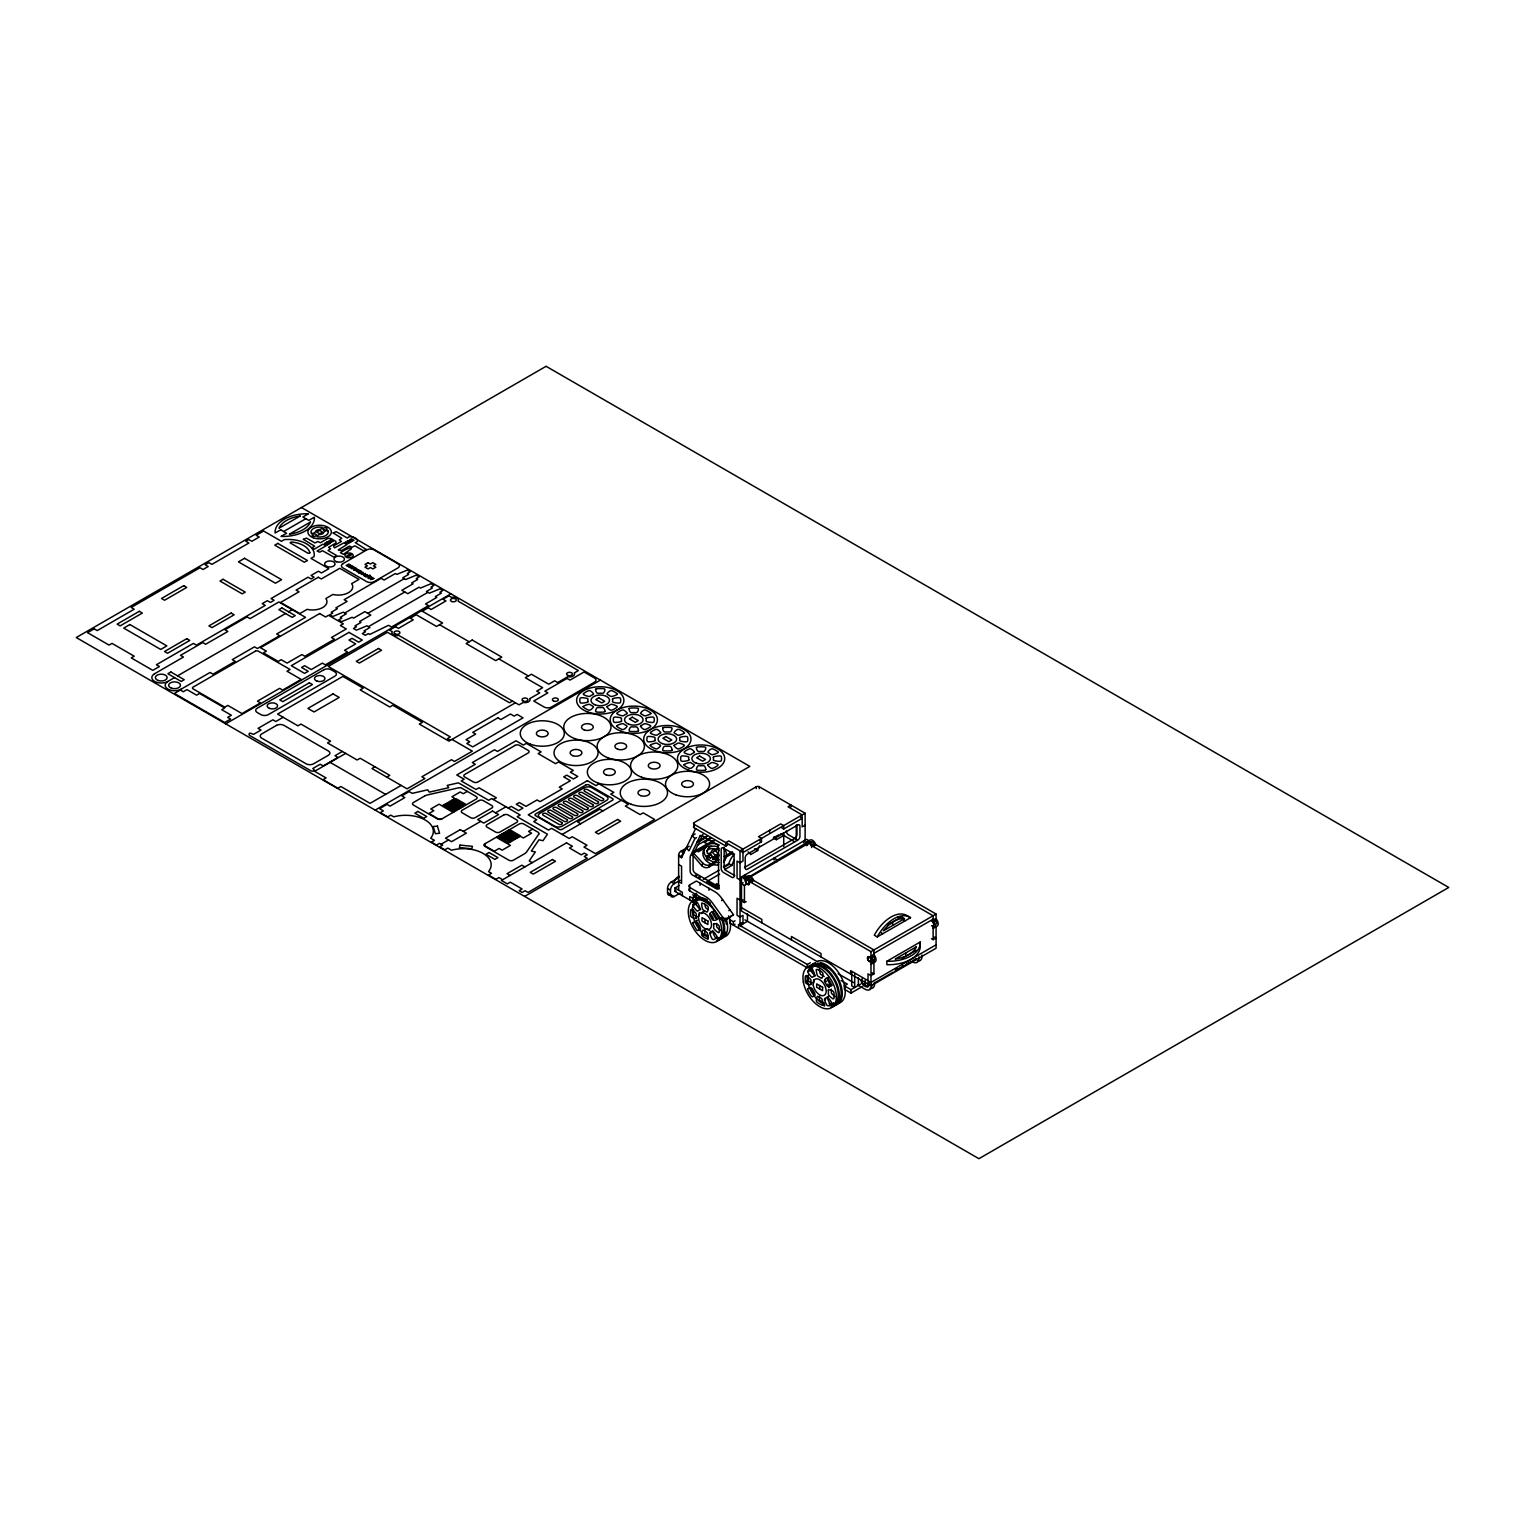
<?xml version="1.0" encoding="UTF-8"?>
<svg xmlns="http://www.w3.org/2000/svg" width="1525" height="1525" viewBox="0 0 1525 1525"><rect width="100%" height="100%" fill="white"/><g stroke="black" fill="none" stroke-linecap="round" stroke-linejoin="round"><path stroke-width="1.5" d="M809.279 840.847L806.611 839.303L741.493 876.894L741.493 911.073L870.985 985.817L936.083 948.226L936.083 926.361A5.052 2.917 60 0 0 938.18 923.807A5.052 2.917 60 0 0 936.083 918.851L936.083 914.047L815.78 844.602A5.052 2.917 60 0 0 812.52 840.294A5.052 2.917 60 0 0 809.279 840.847L806.306 842.543A5.052 2.917 60 0 1 809.565 842.01A5.052 2.917 60 0 1 812.825 846.299L815.78 844.602M712.594 930.974L712.289 930.955A12.41 7.167 60 0 1 710.021 932.271L709.735 932.995A13.439 7.758 60 0 0 712.175 938.962L713.071 939.61A20.473 11.819 60 0 0 716.941 937.379L716.864 936.274A13.439 7.758 60 0 0 712.976 931.203L712.709 931.356A13.439 7.758 60 0 0 715.149 937.265L716.064 937.894A20.473 11.819 60 0 0 717.627 937.379M810.518 987.495L810.633 988.067A20.473 11.819 60 0 0 814.464 994.7L815.113 995.177M716.769 849.844L717.97 847.08A8.616 6.538 25.7 0 0 709.735 847.042A8.616 6.538 25.7 0 0 707.295 853.238L707.657 853.333A3.793 2.878 25.7 0 0 711.393 851.655A4.194 3.183 25.7 0 1 714.787 849.692A3.793 2.878 25.7 0 0 717.951 847.385L717.97 847.08M353.323 568.425L353.838 569.95L356.412 568.368L353.933 568.082L354.868 567.472M350.693 565.489L348.482 566.614L346.175 565.527L348.787 564.002L350.693 565.222M678.625 855.963L681.58 857.679L695.591 828.59M696.563 837.625L694.904 838.598L688.995 850.855L686.288 847.919L689.243 846.223M714.901 863.608L708.763 867.134A5.223 3.984 25.7 0 1 701.672 865.609L692.464 854.743M693.132 853.371L714.348 840.79M702.949 834.366L693.684 853.581A10.465 6.043 60 0 0 693.074 856.631L693.074 869.383A3.145 1.811 60 0 0 695.286 873.215L719.266 887.073M704.321 842.62L710.745 838.369M706.228 847.252L707.409 844.793L704.702 841.857M701.672 865.609L702.853 863.169L693.36 852.913M708.763 867.134L709.945 864.694L718.123 859.967M713.624 858.651L715.187 855.392L718.161 853.676L715.435 850.74L712.48 852.456L715.187 855.392M715.797 858.575L718.161 853.676M328.771 541.165L330.62 539.945L333.27 541.451L329.857 542.214M349.492 540.002L351.36 538.763L353.991 540.269L351.703 541.394L349.511 540.269M813.892 982.824L813.969 982.31A12.41 7.167 60 0 1 813.854 979.832M721.611 900.627L722.583 899.578M721.039 919.175L722.793 917.326A3.145 2.516 43.2 0 0 726.815 918.565L733.487 914.714L721.23 897.71A15.688 9.055 60 0 0 714.844 891.687L696.391 881.031L689.719 884.881L689.719 890.943L705.007 899.769A15.688 9.055 60 0 1 711.393 905.774L721.039 919.175A3.145 2.516 43.2 0 0 725.08 920.414L733.487 914.714M728.874 910.711L729.846 909.663M725.08 920.414L726.815 918.565M361.349 574.258L363.217 572.332L358.737 572.771M367.811 577.975L369.679 576.05M361.368 573.076L362.13 572.352L361.273 573.076M700.68 909.453L700.185 909.072A13.439 7.758 60 0 0 697.745 903.181L696.83 902.552A20.473 11.819 60 0 0 692.998 904.763L693.074 905.869A13.439 7.758 60 0 0 696.963 910.94L697.726 911.149A12.41 7.167 60 0 1 699.918 909.872L699.918 909.224A13.439 7.758 60 0 1 696.029 904.173L695.953 903.048A20.473 11.819 60 0 1 697.039 902.057M358.07 571.456C355.02 570.064 359.328 574.62 361.12 571.074M283.65 531.52L305.839 518.71M324.673 543.377L327.265 544.101L325.893 542.709M327.151 541.947L330.448 543.072L329.476 543.663M330.029 540.956L331.516 541.813M327.341 544.902L328.294 544.349L326.979 542.919L329.4 543.682M345.393 542.195L348.005 542.938L347.281 541.127M347.872 540.765L351.169 541.909L350.197 542.5M350.769 539.793L352.237 540.632M342.934 563.659L366.724 549.915A5.223 3.012 0 0 1 374.121 549.934L397.911 563.659M154.444 673.821L183.457 657.065L180.503 655.369L202.692 642.559L205.646 644.255L227.854 631.445L224.899 629.73L247.088 616.92L250.043 618.635L278.884 601.975L305.515 617.358L276.673 634L279.647 635.715L257.439 648.525L254.484 646.829L232.277 659.639L235.25 661.335L213.043 674.164L210.088 672.449L181.075 689.205M348.92 564.746L347.948 565.87M351.379 566.595L353.59 566.804L351.665 565.623L349.015 567.128L351.551 568.005M353.266 568.387L351.532 568.615L354.829 567.452M154.597 673.726A9.417 5.433 0 0 0 154.597 681.427A9.417 5.433 0 0 0 167.922 681.427L174.536 677.596M177.567 675.842L285.518 613.527M288.549 611.773L292.19 609.676M358.585 571.723L360.396 570.674M373.797 578.433L370.48 579.557L373.797 578.394M344.745 613.012L404.22 578.661M367.83 613.355L404.811 591.986M368.421 626.68L427.896 592.329M225.7 723.841L450.923 593.816M283.212 717.246L275.815 721.516L272.861 719.819L258.068 728.359L261.023 730.056L253.627 734.326L249.928 733.048A3.145 1.811 0 0 0 249.928 735.622L310.585 770.64A3.145 1.811 0 0 0 315.027 770.64L312.816 768.505L320.212 764.235L323.167 765.95L337.978 757.41L335.004 755.695L342.401 751.425M345.679 753.388L314.607 771.326L326.064 777.941L323.033 779.694L337.826 788.253L340.857 786.5L370.079 803.351L401.151 785.413M374.959 766.808L371.928 768.543L407.08 788.844L424.903 778.551L421.872 776.797L451.476 759.717L454.507 761.452L472.331 751.158L451.991 739.415M512.495 701.062L509.541 702.777L387.464 632.284L328.256 666.463L450.352 736.956L447.378 738.653L450.352 740.368M386.721 777.102L389.771 775.348L360.167 758.249L357.136 760.003L327.532 742.923L330.563 741.169L300.978 724.089L297.947 725.843L277.588 714.081L342.858 676.414L363.198 688.156L360.167 689.91L389.771 706.99L392.802 705.236L422.387 722.335L419.356 724.089L448.96 741.169L515.45 702.777M375.169 810.137L600.392 680.093M467.317 791.38L463.238 793.724L460.207 791.99L451.915 796.774L454.946 798.509L442.097 805.943L439.048 804.19L430.774 808.974L433.805 810.728L428.982 813.511L437.866 818.639A3.145 1.811 0 0 0 442.307 818.639M493.414 799.538L496.368 797.823L478.983 787.777L476.01 789.493L461.217 780.952L464.172 779.237L456.776 774.967L475.285 764.292L472.312 762.576L494.519 749.766L497.474 751.463L515.965 740.788L523.361 745.058L526.335 743.361L541.127 751.901L538.173 753.617L555.577 763.663L558.531 761.947L573.324 770.487L570.369 772.203L577.765 776.473L573.4 778.989L566.747 775.138L563.716 776.892L570.369 780.743L559.275 787.148L562.229 788.863L540.022 801.673L537.067 799.958L525.973 806.363L519.32 802.531L516.289 804.285L522.942 808.117L518.576 810.652L511.18 806.363L508.206 808.078M441.125 844.202L448.522 839.932M463.333 831.392L480.737 821.346M495.53 812.806L505.957 806.782M532.625 829.085L528.565 831.449L531.596 833.203L523.304 837.988L520.273 836.234L507.406 843.649L510.437 845.403L502.144 850.188L499.113 848.434L494.31 851.217L485.427 846.089A3.145 1.811 0 0 1 485.427 843.535M562.153 834.442L621.342 800.263M524.619 896.414L749.842 766.389L301.473 507.52M727.692 844.983L725.843 846.051L694.142 827.751L694.142 822.623L756.286 786.748A2.097 1.201 0 0 1 759.259 786.748L805.124 813.225L805.124 840.142M695.152 833.946L692.178 835.662L694.904 838.598M678.625 890.142L678.625 855.125A3.145 1.811 -60 0 1 680.855 851.274L686.917 847.767M697.02 841.933L707.142 836.1M700.147 840.98L706.208 837.492M697.516 845.117L710.097 837.854M693.227 851.941L712.804 840.79M692.178 855.353L693.932 854.343M698.202 851.884L704.226 848.396M671.782 895.156L671.229 894.851A5.223 3.012 -60 0 1 667.531 892.716L667.531 888.427A5.223 3.012 -60 0 1 671.229 882.022L679.292 877.371M714.005 857.832L716.979 856.135M680.245 893.059L674.183 896.548A5.223 3.012 -60 0 1 670.485 894.413L670.485 890.142A5.223 3.012 -60 0 1 674.183 883.738L680.245 880.249M724.242 856.421L732.419 851.712M725.118 857.698L733.277 852.99M696.792 894.222A27.793 16.051 60 0 0 695.648 896.548L695.648 899.979L692.693 901.675L674.927 891.42L674.927 888.007L679.368 885.453M694.142 822.623A2.097 1.201 0 0 0 694.142 824.339L740.025 850.817L805.124 813.225M674.927 891.42L676.033 890.791M782.001 828.075L783.678 829.028L783.678 825.616L780.705 823.9L758.516 836.71L761.471 838.426L761.471 841.838L742.98 852.532L741.303 851.56M783.678 829.028L802.169 818.353L800.511 817.381M723.327 866.848L728.817 863.665A14.373 8.292 -60 0 1 734.554 853.943M778.856 834.785L773.347 837.949L776.377 839.703L783.717 835.471L783.717 846.585M703.292 879.315L719.076 870.203M724.985 866.791L728.931 864.522M724.527 869.65L731.848 865.418A14.373 8.292 -60 0 1 734.421 859.757M759.66 845.784A14.373 8.292 -60 0 0 757.639 850.531L750.605 854.591A14.373 8.292 -60 0 0 748.032 851.903M719.667 874.111L706.723 881.583L719.304 888.865M805.124 825.178L802.169 826.893L802.169 814.941L788.006 806.744L790.96 805.048L790.96 806.973M744.448 867.496L794.773 838.445A3.145 1.811 -60 0 0 796.984 834.594L796.984 824.587M719.133 885.339L716.712 883.947L713.757 885.873M695.648 896.548L692.693 898.263L689.719 896.548L689.719 899.979M741.493 876.894L744.162 878.438L747.117 876.723A5.052 2.917 60 0 1 750.376 876.189A5.052 2.917 60 0 1 753.617 880.478L750.662 882.193A5.052 2.917 60 0 0 747.422 877.885L806.611 842.715L806.611 845.708M745.935 879.448L748.889 881.164L748.889 884.576L745.935 882.88L745.935 879.448L811.052 841.857M743.152 882.765L741.493 883.718L744.448 885.434L746.125 884.481M748.889 881.164L751.863 879.448L873.939 949.942L873.939 956.766L870.985 958.482L868.011 956.766L868.011 960.197L870.985 961.894L873.939 960.197L873.939 973.865L870.985 975.562L868.011 973.865L868.011 980.689M814.007 843.573L811.052 845.288L933.128 915.762L933.128 922.606L936.083 920.89M743.152 899.845L741.493 900.817L744.448 902.514L746.125 901.561M728.531 915.972A27.793 16.051 60 0 1 729.674 919.613L733.373 921.748L735.05 920.795M735.05 924.207L733.373 925.179L733.373 921.748M738.538 928.153L738.538 924.741L741.493 923.025L742.98 923.883L742.98 915.343L740.025 917.04L737.052 915.343L737.052 898.244L740.025 899.96M738.538 924.741L807.373 964.467L810.328 962.771M887.436 925.046L901.485 916.944L904.439 918.66A28.575 16.508 -60 0 0 883.375 930.822L904.439 918.66M877.275 936.903L910.558 917.688L907.604 915.972A31.72 18.319 -60 0 0 874.302 935.206L877.275 936.903A31.72 18.319 -60 0 1 910.558 917.688M750.662 882.193L870.985 951.638L936.083 914.047M873.939 953.354L933.128 919.175M870.985 963.952A5.052 2.917 60 0 0 873.062 961.398A5.052 2.917 60 0 0 870.985 956.442L873.939 954.726A5.052 2.917 60 0 1 876.036 959.683A5.052 2.917 60 0 1 873.939 962.237L870.985 963.952L870.985 985.817M936.083 918.851L933.128 920.547A5.052 2.917 60 0 1 935.225 925.522A5.052 2.917 60 0 1 933.128 928.058L936.083 926.361M862.712 986.332L851.007 993.08L844.354 989.248L844.354 985.836L847.328 984.121L841.152 980.556M886.883 961.265L920.185 942.031L920.185 945.443A31.72 18.319 0 0 1 886.883 964.677L886.883 961.265A31.72 18.319 0 0 0 920.185 942.031M931.47 938.733L933.128 939.686L936.083 937.97L934.425 937.017M902.247 958.367L916.277 950.266A28.575 16.508 0 0 1 915.553 951.714M844.354 985.836L851.007 989.668L860.748 984.025M936.083 944.814L870.985 982.405L850.626 970.663L850.626 974.075M873.825 983.32L893.173 972.149M895.118 971.025L900.913 967.689M904.783 965.439L916.392 958.748M700.718 928.935L699.937 928.668A20.473 11.819 60 0 1 695.953 921.863L696.029 920.833A13.439 7.758 60 0 1 697.44 920.261M367.22 576.507L368.554 576.031M366.477 576.755L365.218 576.507L369.679 576.031M369.126 575.421L370.48 575.459L369.336 575.573M815.036 975.695L814.769 975.562A13.439 7.758 60 0 1 810.709 970.377L810.633 969.252A20.473 11.819 60 0 1 812.92 967.555M350.14 542.519L347.719 541.737L349.053 543.129M347.338 541.108L349.797 541.928L347.872 540.803M326.617 542.29L329.057 543.091L327.132 541.985M824.205 976.534L824.205 976.534A12.41 7.167 60 0 0 821.117 974.723L820.393 973.96A13.439 7.758 60 0 1 819.325 969.157M345.393 542.233L348.005 543.739M329.819 542.195L328.79 541.47M324.673 543.415L327.265 544.902M351.322 566.633L352.542 567.338M352.027 567.643L350.369 567.167L351.589 567.967M360.872 573.476L358.756 572.79M439.581 624.716L469.166 641.796M498.77 658.876L528.374 675.975M806.611 842.715L803.656 840.999L803.656 842.715M796.984 839.722L788.52 834.842A3.145 1.811 60 0 1 786.309 830.992M780.686 833.717L783.717 835.471M794.029 841.438L785.566 836.539A3.145 1.811 60 0 1 783.354 832.707M903.353 919.937L905.011 920.89M759.812 840.885L761.471 841.838M890.962 923.025L893.917 924.741M754.608 848.777L757.639 850.531M880.783 932.538L882.822 933.7M728.817 863.665L731.848 865.418M747.422 876.894L744.448 875.178L744.448 879.734M734.84 875.598L726.377 870.718A3.145 1.811 60 0 1 724.146 866.886L724.146 847.633A3.145 1.811 60 0 1 724.203 847.099M740.025 879.868L737.052 878.152L737.052 861.072L740.025 862.769L742.98 861.072L742.98 849.101L728.798 840.923L725.843 842.639L725.843 846.051M680.855 851.274L683.81 852.971A3.145 1.811 -60 0 0 681.58 856.821L681.58 857.679M602.852 810.938L599.821 809.184L577.613 821.994L580.644 823.748M678.625 855.125L681.58 856.821M872.281 972.893L873.939 973.865M678.625 864.522L681.58 866.219L681.58 883.318L678.625 881.603M695.381 875.045L697.02 875.998M698.679 876.932L700.318 877.885M741.493 907.642L761.852 919.403L761.852 922.816M744.905 919.861L818.048 962.084M824.091 965.592L828.132 967.918M838.14 973.693L853.619 982.634M857.488 984.864L865.228 989.325A9.417 5.433 60 0 0 871.633 984.14M671.229 882.022L674.183 883.738M692.693 894.851L697.611 897.691M674.927 888.007L682.323 892.277L682.323 895.69M667.531 888.427L670.485 890.142M667.531 892.716L670.485 894.413M672.525 895.594L674.183 896.548M456.089 798.719L465.716 804.266M510.322 830.019L519.93 835.567M454.24 798.928L459.235 801.807M460.34 802.455L465.335 805.333M508.473 830.229L513.467 833.108M514.573 833.756L519.567 836.634M453.878 799.996L463.486 805.543M508.092 831.297L517.718 836.844M452.029 800.206L457.023 803.084M458.129 803.732L463.123 806.611M506.243 831.506L511.237 834.385M512.343 835.033L517.337 837.911M451.648 801.273L461.274 806.82M505.881 832.574L515.488 838.14M449.799 801.483L454.793 804.38M455.918 805.009L460.912 807.888M504.032 832.783L509.026 835.681M510.132 836.31L515.126 839.207M449.437 802.55L459.063 808.117M503.65 833.851L513.277 839.417M447.588 802.779L452.582 805.658M453.688 806.287L458.682 809.184M501.801 834.08L506.796 836.958M507.901 837.606L512.896 840.485M447.206 803.847L456.833 809.394M501.439 835.147L511.047 840.694M445.357 804.056L450.352 806.935M451.476 807.583L456.471 810.461M499.59 835.357L504.584 838.235M505.69 838.883L510.684 841.762M444.995 805.124L454.622 810.671M499.209 836.424L508.835 841.972M443.146 805.333L448.14 808.212M449.246 808.86L454.24 811.738M497.36 836.634L502.354 839.512M503.479 840.161L508.473 843.039M442.784 806.401L452.391 811.948M496.998 837.702L506.605 843.249M532.263 862.654L529.232 860.901L535.332 851.96L531.329 851.045L539.011 839.798L542.995 840.713L547.418 834.213L517.166 816.752L520.197 814.998L491.717 798.547L488.686 800.301L458.434 782.84L447.187 785.394L448.75 787.701L429.287 792.123L427.705 789.817L412.227 793.343L409.196 791.589L401.799 795.859L404.83 797.613L390.019 806.153L386.988 804.399L379.592 808.669L383.366 810.862L380.335 812.615L387.731 816.885L390.762 815.132L393.736 816.828A27.793 16.051 0 0 1 425.227 820.012A27.793 16.051 0 0 1 430.717 838.197L434.415 840.332L431.384 842.086L436.55 845.06L439.581 843.306L442.688 845.098L439.657 846.852L444.804 849.825L447.835 848.072L451.533 850.226A27.793 16.051 0 0 1 483.044 853.39A27.793 16.051 0 0 1 488.534 871.576L491.488 873.291L488.458 875.026L495.854 879.315L498.904 877.561L502.678 879.734M524.867 866.924L521.836 865.171L507.043 873.711L510.074 875.464M330.143 762.367L385.615 794.392M709.907 930.574L709.468 930.231A12.41 7.167 60 0 1 706.78 928.744M704.702 845.593L706.056 847.061M722.793 917.326L712.347 902.838A15.688 9.055 60 0 0 705.98 896.814L689.719 887.436A3.145 1.811 0 0 1 689.719 884.881M933.128 926.018L933.128 939.686M905.755 952.934L905.755 956.347M870.985 951.638L870.985 956.442M870.985 958.482L870.985 961.894A2.955 1.716 60 0 1 867.439 958.615A2.955 1.716 60 0 1 870.184 957.452A2.955 1.716 60 0 1 870.87 961.951M868.011 982.119L868.011 986.675L862.102 983.263L862.102 978.707M865.056 980.403L865.056 984.959M858.403 977.697L858.403 985.398M854.705 974.342L854.705 987.533L851.732 985.817L851.732 972.645M851.007 989.668L851.007 993.08M821.041 956.995L821.041 953.563L791.437 936.483L791.437 939.896M819.649 985.569L819.649 989.001M807.373 964.467L807.373 967.898L729.674 923.044L729.674 919.613M796.241 825.197L796.241 840.161M777.007 861.72L777.007 859.795L774.052 858.098L774.052 860.024M769.61 830.305L769.61 832.231M759.259 786.748L759.259 788.654M756.286 786.748L756.286 788.654M747.422 913.627L747.422 921.31L740.025 925.58L740.025 850.817M744.448 885.434L744.448 902.514M741.493 923.025L741.493 926.438M716.712 883.947L716.712 885.873M708.953 888.293L708.953 890.257M704.969 919.365L704.969 922.777M700.089 883.166L700.089 885.358M692.693 901.675L692.693 898.263A27.793 16.051 60 0 1 696.22 893.269M181.227 689.109A9.417 5.433 0 0 1 167.922 689.109A9.417 5.433 0 0 1 167.922 681.427M342.953 563.659A5.223 3.012 0 0 0 342.934 567.929L366.724 581.654A5.223 3.012 0 0 0 374.121 581.654L397.911 567.929A5.223 3.012 0 0 0 397.911 563.659M715.949 856.307A4.194 3.183 25.7 0 1 716.883 859.337M807.488 845.288A2.955 1.716 60 0 1 809.489 843.668A2.955 1.716 60 0 1 811.662 847.519M931.508 920.947A2.955 1.716 60 0 1 933.738 924.665A2.955 1.716 60 0 1 931.508 925.77M810.442 843.401A2.955 1.716 60 0 1 810.518 842.582M811.395 841.743A2.955 1.716 60 0 1 813.587 842.963A2.955 1.716 60 0 1 814.617 845.803M934.463 919.251A2.955 1.716 60 0 1 936.407 921.558A2.955 1.716 60 0 1 936.369 924.074M773.823 837.015A14.373 8.292 -60 0 1 776.377 839.703M722.24 917.707A23.618 13.63 60 0 1 716.521 940.868M703.883 935.74A23.618 13.63 60 0 1 702.434 934.406M692.731 902.59A23.618 13.63 60 0 1 707.352 899.769M699.251 915.858A12.41 7.167 60 0 1 699.289 912.655M708.343 909.472A12.41 7.167 60 0 0 706.437 908.519L705.656 907.604A13.439 7.758 60 0 1 704.76 904.058M716.655 923.349A12.41 7.167 60 0 1 716.578 926.075L716.96 927.219A13.439 7.758 60 0 0 720.505 930.422M713.452 911.359A13.439 7.758 60 0 0 712.709 912.884L712.938 913.933A12.41 7.167 60 0 1 715.092 917.669L715.93 918.469A13.439 7.758 60 0 0 717.627 918.584M708.191 936.236A20.473 11.819 60 0 1 705.217 934.234L704.626 933.186A13.439 7.758 60 0 1 705.274 929.24M693.494 909.777A20.473 11.819 60 0 0 693.703 914.276L694.409 915.381A13.439 7.758 60 0 0 698.05 916.735M710.593 932.309A13.439 7.758 60 0 1 710.879 933.491M701.824 913.589A9.055 5.223 60 0 1 703.826 911.321M709.868 913.437A9.055 5.223 60 0 1 713.414 918.736M808.155 967.574A23.618 13.63 60 0 1 834.327 978.592A23.618 13.63 60 0 1 831.201 1007.072M824.815 1005.966A23.618 13.63 60 0 1 823.176 1005.166M806.839 982.786A23.618 13.63 60 0 1 806.363 980.632M828.247 996.587A12.41 7.167 60 0 1 827.675 996.778L826.855 997.236A12.41 7.167 60 0 1 824.701 998.475L824.434 999.275A13.439 7.758 60 0 0 826.874 1005.185L827.789 1005.814A20.473 11.819 60 0 0 831.621 1003.603L831.582 1002.554A13.439 7.758 60 0 0 827.656 997.426L827.389 997.579A13.439 7.758 60 0 0 829.829 1003.469L830.763 1004.098A20.473 11.819 60 0 0 833.737 1002.707M831.277 989.077A12.41 7.167 60 0 1 831.258 992.298L831.64 993.423A13.439 7.758 60 0 0 835.204 996.626M828.628 976.934A13.439 7.758 60 0 0 827.389 979.088L827.675 980.213A12.41 7.167 60 0 1 829.772 983.873L830.61 984.673A13.439 7.758 60 0 0 831.487 984.788M824.262 1003.145A20.473 11.819 60 0 1 819.897 1000.438L819.306 999.409A13.439 7.758 60 0 1 819.649 996.302M808.231 975.257A20.473 11.819 60 0 0 808.383 980.48L809.108 981.604A13.439 7.758 60 0 0 811.853 982.767M825.273 998.532A13.439 7.758 60 0 1 825.559 999.714M824.758 979.679A9.264 5.357 60 0 1 826.436 981.623M827.846 984.063A9.264 5.357 60 0 1 829.028 987.723M872.3 955.127A2.955 1.716 60 0 1 874.511 958.386A2.955 1.716 60 0 1 873.043 960.293M903.81 965.916A23.618 13.63 60 0 1 902.609 966.64M902.781 965.63A23.618 13.63 60 0 1 895.385 969.195M674.279 882.346A5.223 3.012 -60 0 1 679.426 876.398M809.108 968.775A22.055 12.734 60 0 1 834.099 980.041A22.055 12.734 60 0 1 829.219 1005.699M824.663 1004.613A22.055 12.734 60 0 1 807.049 975.485M810.442 970.777A22.055 12.734 60 0 1 826.912 966.697A22.055 12.734 60 0 1 841.114 991.517A22.055 12.734 60 0 1 829.162 1003.45M829.524 984.559A5.928 3.412 60 0 1 829.714 985.627M916.182 958.501A5.928 3.412 60 0 1 914.333 959.606M921.939 955.088A9.417 5.433 60 0 1 917.326 960.979M918.984 956.785A9.417 5.433 60 0 1 912.579 961.989M683.505 851.732A5.223 3.012 -60 0 1 685.468 849.501M725.176 855.639A11.742 8.921 25.7 0 1 723.536 862.33M718.694 864.847A11.742 8.921 25.7 0 1 705.274 859.681A11.742 8.921 25.7 0 1 705.198 848.243M708.153 846.566A11.742 8.921 25.7 0 1 711.088 846.013M708.153 860.062A2.097 1.582 25.7 0 1 706.857 858.651M706.857 857.832A2.097 1.582 25.7 0 1 710.383 857.851M716.578 854.762A2.955 2.249 25.7 0 1 715.072 857.908A2.955 2.249 25.7 0 1 711.317 855.334M712.938 859.185A3.793 2.878 25.7 0 1 714.672 858.899A4.194 3.183 25.7 0 0 718.065 856.936A3.793 2.878 25.7 0 1 719.095 855.601M710.65 853.238A4.194 3.183 25.7 0 1 711.432 852.589M709.964 854.686A3.793 2.878 25.7 0 1 706.742 855.83M706.761 851.122A8.616 6.538 25.7 0 1 716.788 849.539M723.918 848.605A11.742 8.921 25.7 0 1 723.746 860.767M719.133 862.502A11.742 8.921 25.7 0 1 704.054 850.931A11.742 8.921 25.7 0 1 719.381 845.117M719.076 850.74A2.097 1.582 25.7 0 1 719.018 848.739M719.076 859.814A8.616 6.538 25.7 0 1 712.671 859.052L712.69 858.747A3.793 2.878 25.7 0 1 715.854 856.44A4.194 3.183 25.7 0 0 719.057 854.934M721.287 917.821A22.055 12.734 60 0 1 717.284 939.171M708.458 937.665A22.055 12.734 60 0 1 692.369 909.281A22.055 12.734 60 0 1 710.326 902.972M725.614 932.08A22.055 12.734 60 0 1 718.904 937.723M695.762 904.554A22.055 12.734 60 0 1 696.163 903.238M725.004 918.183A22.055 12.734 60 0 1 726.338 924.207M869.174 983.015A5.928 3.412 60 0 1 865.704 986.694A5.928 3.412 60 0 1 860.901 979.717M869.936 985.245A5.928 3.412 60 0 1 869.383 985.188M874.587 982.424A9.417 5.433 60 0 1 869.974 988.314M910.768 961.589A23.618 13.63 60 0 1 907.223 963.724M907.813 963.285A23.618 13.63 60 0 1 905.583 964.925M898.168 916.983A28.575 16.508 -60 0 1 901.485 916.944M689.719 890.943A3.145 1.811 0 0 1 689.719 888.37M726.014 918.222A23.618 13.63 60 0 1 717.951 939.209M694.39 905.145A23.618 13.63 60 0 1 699.537 896.948M728.969 916.525A23.618 13.63 60 0 1 725.195 936.655M749.118 877.657A2.955 1.716 60 0 1 751.387 878.762A2.955 1.716 60 0 1 752.454 881.679M744.162 878.438A5.052 2.917 60 0 1 747.422 877.885M820.088 962.485A23.618 13.63 60 0 1 840.313 983.32A23.618 13.63 60 0 1 835.605 1005.07M809.07 971.368A23.618 13.63 60 0 1 815.551 962.656M817.19 961.455A23.618 13.63 60 0 1 841.895 978.288A23.618 13.63 60 0 1 837.13 1003.66M811.853 971.349A23.618 13.63 60 0 1 812.024 969.652M694.142 827.751A2.097 1.201 0 0 1 694.142 826.035M709.945 864.694A5.223 3.984 25.7 0 1 702.853 863.169M696.334 917.936L696.067 918.469A13.439 7.758 60 0 1 691.454 917.097L690.749 916.048A20.473 11.819 60 0 1 690.749 909.739L691.454 909.453A13.439 7.758 60 0 1 695.934 913.227L696.334 914.238A12.41 7.167 60 0 0 696.315 917.802L696.334 917.878M713.605 924.15L713.605 924.207A12.41 7.167 60 0 1 713.605 927.791L714.005 928.916A13.439 7.758 60 0 0 718.485 932.69L719.19 932.404A20.473 11.819 60 0 0 719.19 926.152L718.542 925.084A13.439 7.758 60 0 0 714.005 923.654L713.605 924.074M811.014 984.159L810.614 984.692A13.439 7.758 60 0 1 806.134 983.301L805.448 982.272A20.473 11.819 60 0 1 805.429 975.943L806.134 975.657A13.439 7.758 60 0 1 810.614 979.431L811.014 980.442A12.41 7.167 60 0 0 811.014 984.025L811.014 984.082M828.285 990.354L828.285 990.488A12.41 7.167 60 0 1 828.304 993.995L828.685 995.139A13.439 7.758 60 0 0 833.165 998.913L833.87 998.627A20.473 11.819 60 0 0 833.87 992.375L833.279 991.345A13.439 7.758 60 0 0 828.685 989.877L828.285 990.297M814.903 975.562L814.788 975.962A12.41 7.167 60 0 0 812.482 977.315L811.7 977.201A13.439 7.758 60 0 1 807.754 972.092L807.678 970.967A20.473 11.819 60 0 1 811.51 968.756L812.444 969.385A13.439 7.758 60 0 1 814.865 975.276L814.884 975.638M588.04 701.691L587.468 702.243A13.439 7.758 0 0 1 581.158 703.082L580.243 702.777A20.473 11.819 0 0 1 580.148 698.183L581.158 697.688A13.439 7.758 0 0 1 587.468 698.526L588.04 699.079A12.41 7.167 0 0 0 588.04 701.614L588.04 701.652M612.478 699.041L612.478 699.079A12.41 7.167 0 0 1 612.478 701.614L613.05 702.243A13.439 7.758 0 0 0 619.36 703.082L620.37 702.606A20.473 11.819 0 0 0 620.37 698.183L619.36 697.688A13.439 7.758 0 0 0 613.05 698.526L612.478 699.174M621.59 721.058L621.018 721.611A13.439 7.758 0 0 1 614.689 722.45L613.679 721.973A20.473 11.819 0 0 1 613.679 717.551L614.689 717.055A13.439 7.758 0 0 1 621.018 717.894L621.571 718.542A12.41 7.167 0 0 0 621.571 720.982L621.59 721.02M646.009 718.408L646.028 718.542A12.41 7.167 0 0 1 646.028 720.982L646.581 721.611A13.439 7.758 0 0 0 652.91 722.45L653.92 721.973A20.473 11.819 0 0 0 653.92 717.551L652.986 717.055A13.439 7.758 0 0 0 646.581 717.894L646.028 718.313M655.14 740.445L654.644 740.959A13.439 7.758 0 0 1 648.239 741.836L647.248 741.379A20.473 11.819 0 0 1 647.229 736.918L648.239 736.423A13.439 7.758 0 0 1 654.568 737.261L655.14 737.852A12.41 7.167 0 0 0 655.121 740.349L655.14 740.387M679.559 737.776L679.578 737.852A12.41 7.167 0 0 1 679.578 740.349L680.131 740.978A13.439 7.758 0 0 0 686.46 741.836L687.47 741.341A20.473 11.819 0 0 0 687.47 736.918L686.536 736.423A13.439 7.758 0 0 0 680.131 737.261L679.578 737.719M688.881 759.927L688.518 760.403A13.439 7.758 0 0 1 681.999 761.318L681.046 760.956A20.473 11.819 0 0 1 680.989 756.4L681.999 755.904A13.439 7.758 0 0 1 688.309 756.743L688.881 757.391A12.41 7.167 0 0 0 688.881 759.831L688.881 759.869M713.319 757.258L713.319 757.391A12.41 7.167 0 0 1 713.319 759.831L713.891 760.479A13.439 7.758 0 0 0 720.2 761.318L721.211 760.822A20.473 11.819 0 0 0 721.211 756.4L720.448 755.923A13.439 7.758 0 0 0 713.891 756.743L713.338 757.163M593.549 694.027L593.549 693.989A13.439 7.758 0 0 0 590.061 690.673L588.879 690.577A20.473 11.819 0 0 0 583.332 693.742L583.446 694.504A13.439 7.758 0 0 0 588.936 696.487L590.118 696.258A12.41 7.167 0 0 1 593.111 694.542L593.53 694.161M606.969 706.704L607.026 706.933A13.439 7.758 0 0 0 610.457 710.097L611.773 710.173A20.473 11.819 0 0 0 617.187 707.047L617.187 706.342A13.439 7.758 0 0 0 611.582 704.283L610.438 704.474A12.41 7.167 0 0 1 607.408 706.247L606.969 706.647M627.099 713.395L626.775 713.853A12.41 7.167 0 0 0 623.668 715.625L622.486 715.854A13.439 7.758 0 0 1 616.977 713.872L616.882 713.109A20.473 11.819 0 0 1 622.295 709.983L623.611 710.04A13.439 7.758 0 0 1 627.042 713.223L627.099 713.452M640.519 726.072L640.557 726.3A13.439 7.758 0 0 0 644.007 729.465L645.323 729.541A20.473 11.819 0 0 0 650.737 726.415L650.622 725.652A13.439 7.758 0 0 0 645.132 723.651L643.95 723.879A12.41 7.167 0 0 1 640.957 725.614L640.519 726.033M660.649 732.762L660.268 733.239A12.41 7.167 0 0 0 657.218 734.993L656.036 735.222A13.439 7.758 0 0 1 650.527 733.239L650.413 732.477A20.473 11.819 0 0 1 655.845 729.35L657.161 729.408A13.439 7.758 0 0 1 660.592 732.591L660.649 732.762M674.069 745.439L674.107 745.668A13.439 7.758 0 0 0 677.558 748.832L678.873 748.908A20.473 11.819 0 0 0 684.287 745.782L684.172 745.02A13.439 7.758 0 0 0 678.663 743.037L677.538 743.228A12.41 7.167 0 0 1 674.507 744.982L674.088 745.344M694.39 752.244L693.951 752.759A12.41 7.167 0 0 0 690.958 754.475L689.929 754.723A13.439 7.758 0 0 1 684.287 752.721L684.172 751.958A20.473 11.819 0 0 1 689.586 748.832L690.901 748.889A13.439 7.758 0 0 1 694.332 752.073L694.39 752.302M707.81 764.921L707.867 765.15A13.439 7.758 0 0 0 711.298 768.314L712.613 768.39A20.473 11.819 0 0 0 718.027 765.264L717.913 764.502A13.439 7.758 0 0 0 712.423 762.519L711.336 762.672A12.41 7.167 0 0 1 708.248 764.463L707.81 764.921M692.865 922.93L692.998 923.559A20.473 11.819 60 0 0 696.83 930.193L697.745 930.631A13.439 7.758 60 0 0 700.185 927.562L699.918 926.438A12.41 7.167 60 0 1 697.802 922.777L697.077 921.996A13.439 7.758 60 0 0 693.074 922.53L692.884 922.873M717.074 919.137L716.864 919.613A13.439 7.758 60 0 1 712.976 920.166L712.137 919.365A12.41 7.167 60 0 0 710.021 915.705L709.754 914.581A13.439 7.758 60 0 1 712.175 911.512L713.109 911.95A20.473 11.819 60 0 1 716.941 918.584L717.074 919.137M807.545 989.153L807.678 989.782A20.473 11.819 60 0 0 811.51 996.416L812.444 996.854A13.439 7.758 60 0 0 814.865 993.766L814.674 992.775A12.41 7.167 60 0 1 812.482 988.982L811.7 988.2A13.439 7.758 60 0 0 807.754 988.753L807.564 989.039M831.754 985.36L831.678 985.684A13.439 7.758 60 0 1 827.656 986.389L826.817 985.588A12.41 7.167 60 0 0 824.701 981.928L824.434 980.804A13.439 7.758 60 0 1 826.874 977.716L827.789 978.154A20.473 11.819 60 0 1 831.621 984.788L831.754 985.36M701.652 903.505L701.652 903.562A13.439 7.758 60 0 0 702.682 909.319L703.368 910.177A12.41 7.167 60 0 1 706.456 911.95L707.238 911.95A13.439 7.758 60 0 0 708.267 907.375L707.733 906.25A20.473 11.819 60 0 0 702.262 903.086L701.652 903.505M708.267 938.58L707.791 939.095A20.473 11.819 60 0 1 702.262 935.931L701.652 934.825A13.439 7.758 60 0 1 702.682 930.193L703.425 930.155A12.41 7.167 60 0 0 706.456 931.908L707.238 932.823A13.439 7.758 60 0 1 708.267 938.58L708.267 938.637M816.352 969.709L816.332 969.767A13.439 7.758 60 0 0 817.362 975.523L818.163 976.438A12.41 7.167 60 0 1 821.136 978.173L821.937 978.154A13.439 7.758 60 0 0 822.966 973.598L822.413 972.473A20.473 11.819 60 0 0 816.942 969.29L816.352 969.709M822.966 1004.803L822.413 1005.28A20.473 11.819 60 0 1 816.942 1002.154L816.352 1001.105A13.439 7.758 60 0 1 817.362 996.397L818.163 996.397A12.41 7.167 60 0 0 821.136 998.132L821.937 999.028A13.439 7.758 60 0 1 822.966 1004.803L822.947 1004.861M309.861 552.851L308.126 553.308L290.074 542.824L291.18 541.985A21.941 12.657 0 0 1 309.861 552.755L309.861 552.851M583.141 706.647L583.332 707.047A20.473 11.819 0 0 0 588.745 710.173L590.061 710.097A13.439 7.758 0 0 0 593.492 706.933L593.168 706.266A12.41 7.167 0 0 1 590.118 704.512L589.088 704.264A13.439 7.758 0 0 0 583.446 706.285L583.141 706.647M617.377 694.085L617.072 694.504A13.439 7.758 0 0 1 611.582 696.487L610.438 696.296A12.41 7.167 0 0 0 607.408 694.542L607.026 693.856A13.439 7.758 0 0 1 610.457 690.673L611.773 690.615A20.473 11.819 0 0 1 617.187 693.742L617.377 694.047M616.691 726.014L616.882 726.415A20.473 11.819 0 0 0 622.295 729.541L623.611 729.465A13.439 7.758 0 0 0 627.042 726.3L626.775 725.671A12.41 7.167 0 0 1 623.668 723.879L622.486 723.651A13.439 7.758 0 0 0 616.977 725.652L616.729 725.919M650.927 713.452L650.622 713.872A13.439 7.758 0 0 1 645.132 715.854L643.95 715.625A12.41 7.167 0 0 0 640.957 713.91L640.557 713.223A13.439 7.758 0 0 1 644.007 710.04L645.323 709.983A20.473 11.819 0 0 1 650.737 713.109L650.927 713.452M650.241 745.382L650.413 745.782A20.473 11.819 0 0 0 655.845 748.908L657.161 748.832A13.439 7.758 0 0 0 660.592 745.668L660.211 744.982A12.41 7.167 0 0 1 657.218 743.247L656.036 743.037A13.439 7.758 0 0 0 650.527 745.02L650.26 745.344M684.458 732.82L684.172 733.239A13.439 7.758 0 0 1 678.663 735.222L677.538 735.031A12.41 7.167 0 0 0 674.507 733.277L674.107 732.591A13.439 7.758 0 0 1 677.558 729.408L678.873 729.35A20.473 11.819 0 0 1 684.287 732.477L684.458 732.82M683.982 764.864L684.172 765.264A20.473 11.819 0 0 0 689.586 768.39L690.901 768.314A13.439 7.758 0 0 0 694.332 765.15L693.951 764.463A12.41 7.167 0 0 1 690.958 762.729L689.929 762.481A13.439 7.758 0 0 0 684.287 764.502L684.02 764.768M718.218 752.302L718.027 752.645A13.439 7.758 0 0 1 712.423 754.703L711.279 754.513A12.41 7.167 0 0 0 708.248 752.759L707.867 752.073A13.439 7.758 0 0 1 711.298 748.889L712.613 748.832A20.473 11.819 0 0 1 718.027 751.958L718.218 752.302M595.589 689.319L595.589 689.357A13.439 7.758 0 0 0 597.038 693.017L597.991 693.341A12.41 7.167 0 0 1 602.375 693.322L603.481 693.017A13.439 7.758 0 0 0 604.929 689.357L604.091 688.766A20.473 11.819 0 0 0 596.428 688.766L595.589 689.262M604.929 711.413L604.929 711.47A13.439 7.758 0 0 0 603.481 707.772L602.451 707.447A12.41 7.167 0 0 1 598.143 707.447L597.209 707.619A13.439 7.758 0 0 0 595.589 711.413L596.428 712.003A20.473 11.819 0 0 0 604.091 712.003L604.91 711.565M629.139 708.687L629.12 708.725A13.439 7.758 0 0 0 630.587 712.385L631.617 712.709A12.41 7.167 0 0 1 635.925 712.69L637.031 712.385A13.439 7.758 0 0 0 638.479 708.725L637.717 708.153A20.473 11.819 0 0 0 629.978 708.134L629.139 708.629M638.479 730.78L637.717 731.352A20.473 11.819 0 0 1 629.978 731.371L629.158 730.933A13.439 7.758 0 0 1 630.587 727.139L631.617 726.815A12.41 7.167 0 0 0 635.925 726.815L637.031 727.139A13.439 7.758 0 0 1 638.479 730.78M662.67 728.054L662.67 728.092A13.439 7.758 0 0 0 664.137 731.752L665.167 732.076A12.41 7.167 0 0 1 669.475 732.076L670.581 731.752A13.439 7.758 0 0 0 672.029 728.092L671.343 727.539A20.473 11.819 0 0 0 663.527 727.52L662.708 727.959M672.029 750.167L671.343 750.719A20.473 11.819 0 0 1 663.527 750.738L662.67 750.205A13.439 7.758 0 0 1 664.137 746.507L665.167 746.183A12.41 7.167 0 0 0 669.475 746.183L670.581 746.507A13.439 7.758 0 0 1 672.029 750.167M696.429 747.536L696.429 747.574A13.439 7.758 0 0 0 697.878 751.234L698.831 751.558A12.41 7.167 0 0 1 703.216 751.558L704.321 751.234A13.439 7.758 0 0 0 705.77 747.574L704.931 747.002A20.473 11.819 0 0 0 697.268 747.002L696.429 747.479M705.77 769.648L704.931 770.22A20.473 11.819 0 0 1 697.268 770.22L696.429 769.725A13.439 7.758 0 0 1 697.878 765.988L698.831 765.664A12.41 7.167 0 0 0 703.216 765.664L704.321 765.988A13.439 7.758 0 0 1 705.77 769.648L705.77 769.687M303.399 539.373L314.646 546.179L312.148 547.742L314.074 549.267L322.957 544.158L325.988 545.893L317.105 551.021L319.621 552.164L322.461 550.697L334.032 557.197L336.606 555.538L328.047 550.506L330.563 548.867L328.504 547.342L335.138 543.51A3.145 1.811 0 0 0 335.138 540.956L331.535 538.859A3.145 1.811 0 0 0 327.093 538.859L320.441 542.709L317.829 541.508L314.989 542.976L306.487 538.077L303.399 539.373M333.174 532.968L341.81 538.287L339.293 539.869L341.352 541.432L334.68 545.283A3.145 1.811 0 0 0 334.68 547.837L343.849 542.881L346.88 544.635L338.302 549.915A3.145 1.811 0 0 0 342.744 549.915L349.397 546.083L352.008 547.265L354.848 545.817L363.427 550.735L366.381 549.534L355.211 542.595C363.026 540.441 349.625 533.75 347.376 538.077L336.262 531.672L333.193 532.93M356.869 570.102L356.45 571.456L355.935 569.931L354.143 570.121L356.774 568.577L356.488 569.549L359.023 569.873L356.869 570.102M460.073 845.098L459.33 847.538L471.702 848.777L472.445 846.337L460.073 845.098M699.994 836.081L690.73 855.277A10.465 6.043 60 0 0 690.12 858.346L690.12 871.08A3.145 1.811 60 0 0 692.331 874.931L716.312 888.77A3.145 1.811 60 0 0 718.523 887.493L718.523 847.805A3.145 1.811 60 0 0 716.312 843.954L702.034 835.719A3.145 1.811 60 0 0 699.994 836.081M538.725 834.156L526.735 851.789A10.465 6.043 0 0 1 524.39 853.848L513.353 860.214A3.145 1.811 0 0 1 508.912 860.214L484.931 846.375A3.145 1.811 0 0 1 484.931 843.802L519.301 823.977A3.145 1.811 0 0 1 523.742 823.977L538.02 832.212A3.145 1.811 0 0 1 538.725 834.156M365.371 573.533L363.998 574.963L367.506 574.772L364.837 576.298L366.095 574.772L363.617 575.592L364.342 573.724L361.711 574.487L365.371 573.533M546.083 366.305L76.25 637.545L978.917 1158.695L1448.75 887.455L546.083 366.305M94.169 628.834L87.516 632.665L109.057 645.094L112.011 643.378L134.219 656.207L131.245 657.904L152.786 670.352L159.42 666.52L156.389 664.767L193.389 643.397L196.42 645.151L265.255 605.406L262.205 603.652L267.371 600.678L270.402 602.432L274.1 600.297L271.069 598.543L308.069 577.193L311.1 578.947L314.055 577.232L311.024 575.478L318.42 571.208L321.451 572.962L328.847 568.692L311.024 558.398L313.978 556.682A26.116 15.078 0 0 0 284.393 539.602L281.42 541.299L263.596 531.005L256.2 535.275L259.231 537.029L251.835 541.299L248.804 539.564L245.83 541.261L248.88 543.014L211.88 564.364L208.849 562.63L205.151 564.765L208.182 566.518L203.016 569.492L199.985 567.738L131.15 607.484L134.181 609.218L97.2 630.587L94.169 628.834M300.101 516.041L279.037 528.203A28.575 16.508 0 0 1 300.101 516.041M139.309 611.315L117.12 624.125L120.151 625.879L142.359 613.05L139.309 611.315M183.705 585.676L161.517 598.486L164.547 600.24L186.736 587.43L183.705 585.676M280.695 529.804L275.148 533.007A31.72 18.319 0 0 1 308.431 513.792L302.884 516.994L308.812 520.406L314.36 517.204A31.72 18.319 0 0 1 281.058 536.438L286.605 533.235L280.695 529.804M129.854 624.545L123.716 628.09L160.716 649.44L166.854 645.895L129.854 624.545M244.572 558.303L238.434 561.848L275.434 583.217L281.572 579.672L244.572 558.303M310.452 522.027L289.407 534.188A28.575 16.508 0 0 0 310.452 522.027M277.798 543.396L274.767 545.149L304.371 562.229L307.402 560.495L277.798 543.396M223.031 579.29L220 581.044L242.208 593.854L245.239 592.1L223.031 579.29M319.621 530.319L316.666 532.034L319.621 533.75L322.576 532.034L319.621 530.319M186.736 638.689L164.547 651.499L167.578 653.253L189.786 640.443L186.736 638.689M231.133 613.05L208.944 625.879L211.975 627.633L234.164 614.804L231.133 613.05M346.327 549.21L340.399 552.622L343.373 554.337L351.512 548.771L350.026 547.913L346.327 549.21M349.797 554.128L346.842 555.824L348.329 556.682L351.284 554.986L349.797 554.128M318.306 577.27L296.098 590.099L299.053 591.795L280.562 602.47L299.796 613.584L307.135 609.352A14.373 8.292 0 0 0 322.747 607.541A14.373 8.292 0 0 0 325.873 598.524L332.907 594.464A14.373 8.292 0 0 0 348.52 592.653A14.373 8.292 0 0 0 351.665 583.637L358.985 579.405L339.751 568.31L321.26 578.985L318.306 577.27M170.914 672.01L167.883 673.745L181.189 681.446L184.239 679.692L170.914 672.01M281.896 607.922L278.865 609.676L292.171 617.358L295.221 615.623L281.896 607.922M368.021 562.649L364.99 564.402L367.392 565.794L364.99 567.167L368.021 568.92L370.423 567.548L372.824 568.92L375.855 567.167L373.453 565.794L375.855 564.402L372.824 562.649L370.423 564.04L368.021 562.649M370.575 576.603L368.669 578.49L372.653 577.803L370.651 576.583M180.312 690.043L174.384 693.456L224.709 722.507L230.618 719.095L227.663 717.379L231.362 715.244L221.735 709.697L224.709 707.981L199.546 693.456L196.592 695.171L186.965 689.605L183.267 691.74L180.312 690.043M319.659 613.565L260.47 647.744L266.379 651.156L263.425 652.872L278.217 661.412L281.191 659.696L287.1 663.108L301.893 654.568L304.867 656.284L334.452 639.204L331.497 637.488L346.289 628.948L340.38 625.517L343.335 623.82L328.542 615.28L325.568 616.977L319.659 613.565M381.136 578.318L344.154 599.687L347.109 601.384L335.862 607.884L337.349 608.742L331.268 612.249L332.755 613.088L329.8 614.804L332.755 616.519L343.258 612.154L346.213 613.87L340.304 617.282L341.772 618.14L338.664 619.932L341.638 621.647L352.142 617.282L353.609 618.14L364.856 611.639L370.785 615.071L359.538 621.552L361.025 622.41L354.944 625.917L356.431 626.775L353.476 628.472L356.431 630.187L366.934 625.822L369.889 627.538L363.979 630.95L365.466 631.808L362.34 633.599L365.314 635.315L368.268 633.599L369.755 634.457L388.551 625.307L391.506 627.023L428.487 605.673L425.532 603.957L436.779 597.457L435.311 596.599L441.373 593.111L439.886 592.253L442.841 590.537L439.886 588.841L429.383 593.187L426.428 591.49L432.338 588.059L431.003 587.125L433.977 585.409L431.003 583.713L420.5 588.059L419.032 587.201L407.785 593.702L401.857 590.289L413.103 583.789L411.636 582.931L417.697 579.443L416.211 578.585L419.165 576.869L416.211 575.173L405.707 579.519L402.752 577.803L408.662 574.391L407.327 573.457L410.301 571.742L407.327 570.045L396.824 574.391L395.356 573.533L384.109 580.034L381.136 578.318M255.361 651.175L193.065 687.146A2.097 1.201 0 0 0 193.065 688.862L224.785 707.162L227.816 705.408L241.979 713.586L260.47 702.911L257.439 701.157L279.647 688.347L282.678 690.101L301.168 679.407L287.005 671.229L290.036 669.475L258.335 651.175A2.097 1.201 0 0 0 255.361 651.175M348.996 632.379L291.275 665.701L304.6 673.383L308.222 671.286L301.569 667.454L304.6 665.701L311.252 669.551L322.347 663.127L325.321 664.843L347.509 652.033L344.555 650.317L355.649 643.912L348.996 640.062L352.027 638.327L358.68 642.158L362.302 640.062L348.996 632.379M395.49 626.68L389.561 630.092L392.23 631.636A5.052 2.917 0 0 0 393.393 634.724A5.052 2.917 0 0 0 398.73 635.391L519.053 704.855L523.189 702.453A5.052 2.917 0 0 0 528.527 701.786A5.052 2.917 0 0 0 529.69 698.698L539.755 692.884L536.724 691.13L542.652 687.718L525.324 677.729L531.405 674.222L548.714 684.21L554.642 680.798L557.673 682.552L567.738 676.738A5.052 2.917 0 0 0 573.076 676.071A5.052 2.917 0 0 0 574.239 672.983L578.375 670.581L458.072 601.136A5.052 2.917 0 0 0 456.909 598.048A5.052 2.917 0 0 0 451.572 597.381L448.903 595.837L442.974 599.249L445.948 600.964L431.137 609.504L428.182 607.789L422.273 611.201L442.612 622.962L436.55 626.451L416.192 614.708L410.282 618.14L413.237 619.836L398.444 628.376L395.49 626.68M323.796 669.78L257.21 708.229A5.223 3.012 0 0 0 257.21 712.499L260.908 714.634A5.223 3.012 0 0 0 268.305 714.634L334.89 676.185A5.223 3.012 0 0 0 334.89 671.915L331.192 669.78A5.223 3.012 0 0 0 323.796 669.78M309.365 682.8L279.78 699.899L282.811 701.652L312.396 684.553L309.365 682.8M378.505 648.487L356.297 661.297L359.347 663.051L381.536 650.241L378.505 648.487M276.559 725.366L261.766 733.906A5.223 3.012 0 0 0 261.766 738.176L306.163 763.815A5.223 3.012 0 0 0 313.559 763.815L328.352 755.275A5.223 3.012 0 0 0 328.352 750.986L283.955 725.366A5.223 3.012 0 0 0 276.559 725.366M333.041 693.894L307.898 708.42L314.036 711.965L339.198 697.44L333.041 693.894M472.216 640.043L466.135 643.55L495.739 660.63L501.801 657.123L472.216 640.043M497.874 717.856L472.731 732.381L475.686 734.078L466.059 739.644L469.757 741.779L466.803 743.476L472.731 746.888L523.037 717.856L517.108 714.424L514.154 716.14L510.456 714.005L500.848 719.552L497.874 717.856M567.071 678.396L544.863 691.206L547.818 692.922L533.769 701.023L544.12 707.009A5.223 3.012 0 0 0 551.516 707.009L594.445 682.228A5.223 3.012 0 0 0 594.445 677.958L584.075 671.991L570.026 680.093L567.071 678.396M424.427 796.126L413.408 802.512A3.145 1.811 0 0 0 413.408 805.067L437.37 818.906A3.145 1.811 0 0 0 441.812 818.906L476.181 799.081A3.145 1.811 0 0 0 476.181 796.507L461.903 788.272A3.145 1.811 0 0 0 458.548 787.853L428.01 794.792A10.465 6.043 0 0 0 424.427 796.126M515.088 745.401L464.763 774.452A3.145 1.811 0 0 0 464.763 777.026L473.436 782.02A3.145 1.811 0 0 0 477.878 782.02L528.184 752.969A3.145 1.811 0 0 0 528.184 750.414L519.529 745.401A3.145 1.811 0 0 0 515.088 745.401M598.772 697.821L595.817 699.537L601.746 702.949L604.701 701.252L598.772 697.821M417.907 811.433L414.857 813.168L423.74 818.296L426.771 816.542L417.907 811.433M478.85 800.606L462.189 810.233A3.145 1.811 0 0 0 462.189 812.787L470.653 817.686A3.145 1.811 0 0 0 475.095 817.686L491.755 808.059A3.145 1.811 0 0 0 491.755 805.505L483.292 800.606A3.145 1.811 0 0 0 478.85 800.606M632.322 717.188L629.368 718.904L635.277 722.316L638.251 720.62L632.322 717.188M460.302 829.638L445.491 838.178L451.572 841.686L466.364 833.146L460.302 829.638M492.499 811.052L477.687 819.592L483.768 823.1L498.561 814.56L492.499 811.052M503.746 814.979L487.085 824.606A3.145 1.811 0 0 0 487.085 827.16L495.549 832.04A3.145 1.811 0 0 0 499.99 832.04L516.651 822.433A3.145 1.811 0 0 0 516.651 819.859L508.187 814.979A3.145 1.811 0 0 0 503.746 814.979M587.411 780.667L528.222 814.846L536.762 819.783L533.731 821.537L548.523 830.077L551.554 828.323L569.187 838.502L572.218 836.748L587.03 845.288L583.98 847.042L595.436 853.657L654.644 819.478L643.188 812.863L640.138 814.617L625.345 806.077L628.376 804.323L610.743 794.144L613.793 792.39L598.982 783.85L595.951 785.604L587.411 780.667M665.872 736.556L662.918 738.272L668.827 741.684L671.801 739.987L665.872 736.556M585.924 784.937L535.618 813.988A2.097 1.201 0 0 0 535.618 815.703L559.198 829.314A2.097 1.201 0 0 0 562.153 829.314L612.459 800.263A2.097 1.201 0 0 0 612.459 798.547L588.898 784.937A2.097 1.201 0 0 0 585.924 784.937M584.285 787.72L539.888 813.34A5.223 3.012 0 0 0 539.888 817.61L554.7 826.169A5.223 3.012 0 0 0 562.096 826.169L606.493 800.53A5.223 3.012 0 0 0 606.493 796.26L591.681 787.72A5.223 3.012 0 0 0 584.285 787.72M489.029 852.494L485.998 854.248L494.882 859.376L497.912 857.622L489.029 852.494M699.613 756.038L696.658 757.753L702.587 761.166L705.541 759.469L699.613 756.038M566.518 842.868L501.401 880.459L507.329 883.89L510.284 882.174L522.122 888.999L519.167 890.714L522.122 892.43L525.077 890.714L528.05 892.43L587.239 858.251L584.266 856.535L587.239 854.839L584.266 853.123L581.311 854.839L569.473 847.995L572.428 846.299L566.518 842.868M617.606 819.459L595.417 832.288L598.448 834.042L620.656 821.212L617.606 819.459M552.45 859.528L530.262 872.357L533.293 874.092L555.5 861.282L552.45 859.528M797.728 825.006L747.422 854.057A3.145 1.811 -60 0 0 745.191 857.908L745.191 867.916A3.145 1.811 -60 0 0 747.422 869.193L797.728 840.161A3.145 1.811 -60 0 0 799.939 836.31L799.939 826.302A3.145 1.811 -60 0 0 797.728 825.006M916.277 946.853L895.232 959.015A28.575 16.508 0 0 0 916.277 946.853M437.427 826.131L433.195 826.55L435.368 833.698L439.581 833.279L437.427 826.131M327.894 530.643L327.513 530.643A3.793 2.192 0 0 0 323.738 532.454A4.194 2.421 0 0 1 320.345 534.417A3.793 2.192 0 0 0 317.219 536.59L317.219 536.819A8.616 4.975 0 0 0 325.721 535.561A8.616 4.975 0 0 0 327.894 530.643M311.748 533.426L311.348 533.426A8.616 4.975 0 0 1 313.54 528.527A8.616 4.975 0 0 1 322.023 527.269L322.023 527.478A3.793 2.192 0 0 1 318.897 529.652A4.194 2.421 0 0 0 315.503 531.615A3.793 2.192 0 0 1 311.748 533.426M731.886 852.952L723.422 848.072A3.145 1.811 60 0 0 721.192 849.349L721.192 868.583A3.145 1.811 60 0 0 723.422 872.433L731.886 877.313A3.145 1.811 60 0 0 734.097 876.036L734.097 856.802A3.145 1.811 60 0 0 731.886 852.952M603.157 798.604L587.621 789.645A2.097 1.201 0 0 0 584.666 789.645A2.097 1.201 0 0 0 584.666 791.342L600.202 800.32A2.097 1.201 0 0 0 603.157 800.32A2.097 1.201 0 0 0 603.157 798.604M597.972 801.597L582.436 792.638A2.097 1.201 0 0 0 579.481 792.638A2.097 1.201 0 0 0 579.481 794.334L595.017 803.313A2.097 1.201 0 0 0 597.972 803.313A2.097 1.201 0 0 0 597.972 801.597M592.806 804.59L577.251 795.612A2.097 1.201 0 0 0 574.296 795.612A2.097 1.201 0 0 0 574.296 797.327L589.832 806.306A2.097 1.201 0 0 0 592.806 806.306A2.097 1.201 0 0 0 592.806 804.59M587.621 807.583L572.085 798.604A2.097 1.201 0 0 0 569.111 798.604A2.097 1.201 0 0 0 569.111 800.32L584.666 809.279A2.097 1.201 0 0 0 587.621 809.279A2.097 1.201 0 0 0 587.621 807.583M582.436 810.576L566.9 801.597A2.097 1.201 0 0 0 563.945 801.597A2.097 1.201 0 0 0 563.945 803.313L579.481 812.272A2.097 1.201 0 0 0 582.436 812.272A2.097 1.201 0 0 0 582.436 810.576M577.251 813.568L561.715 804.59A2.097 1.201 0 0 0 558.76 804.59A2.097 1.201 0 0 0 558.76 806.306L574.296 815.265A2.097 1.201 0 0 0 577.251 815.265A2.097 1.201 0 0 0 577.251 813.568M572.085 816.542L556.549 807.583A2.097 1.201 0 0 0 553.575 807.583A2.097 1.201 0 0 0 553.575 809.279L569.111 818.258A2.097 1.201 0 0 0 572.085 818.258A2.097 1.201 0 0 0 572.085 816.542M566.9 819.535L551.364 810.576A2.097 1.201 0 0 0 548.409 810.576A2.097 1.201 0 0 0 548.409 812.272L563.945 821.251A2.097 1.201 0 0 0 566.9 821.251A2.097 1.201 0 0 0 566.9 819.535M561.715 822.528L546.179 813.568A2.097 1.201 0 0 0 543.224 813.568A2.097 1.201 0 0 0 543.224 815.265L558.76 824.243A2.097 1.201 0 0 0 561.715 824.243A2.097 1.201 0 0 0 561.715 822.528M707.924 921.081L702.015 917.65L702.015 921.081L707.924 924.493L707.924 921.081M822.604 987.285L816.695 983.873L816.695 987.285L822.604 990.697L822.604 987.285M451.857 601.574A2.955 1.716 0 0 0 456.299 600.107A2.955 1.716 0 0 0 451.857 598.62A2.955 1.716 0 0 0 451.857 601.574M568.024 675.48A2.955 1.716 0 0 0 572.466 674.012A2.955 1.716 0 0 0 568.024 672.525A2.955 1.716 0 0 0 568.024 675.48M336.625 561.753A5.223 3.012 0 0 0 344.459 559.122A5.223 3.012 0 0 0 336.625 556.511A5.223 3.012 0 0 0 336.625 561.753M326.903 566.48A5.223 3.012 0 0 0 335.062 564.193A5.223 3.012 0 0 0 327.551 561.257A5.223 3.012 0 0 0 326.903 566.48M346.918 557.483A4.194 2.421 0 0 0 353.247 555.443A4.194 2.421 0 0 0 347.014 553.289A4.194 2.421 0 0 0 346.918 557.483M313.235 536.171A2.097 1.201 0 0 0 316.38 535.123A2.097 1.201 0 0 0 313.235 534.074A2.097 1.201 0 0 0 313.235 536.171M313.349 537.772A11.742 6.786 0 0 0 331.363 532.301A11.742 6.786 0 0 0 314.169 526.03A11.742 6.786 0 0 0 313.349 537.772M323.91 529.995A2.097 1.201 0 0 0 327.055 528.965A2.097 1.201 0 0 0 323.91 527.917A2.097 1.201 0 0 0 323.91 529.995M651.042 768.524A5.928 3.412 0 0 0 660.096 765.76A5.928 3.412 0 0 0 651.423 762.614A5.928 3.412 0 0 0 651.042 768.524M641.606 777.178A23.618 13.63 0 0 0 677.786 766.16A23.618 13.63 0 0 0 643.188 753.579A23.618 13.63 0 0 0 641.606 777.178M584.228 729.96A5.928 3.412 0 0 0 593.301 727.196A5.928 3.412 0 0 0 584.628 724.051A5.928 3.412 0 0 0 584.228 729.96M574.811 738.596A23.618 13.63 0 0 0 610.991 727.597A23.618 13.63 0 0 0 576.374 714.996A23.618 13.63 0 0 0 574.811 738.596M617.644 749.233A5.928 3.412 0 0 0 626.699 746.488A5.928 3.412 0 0 0 618.025 743.323A5.928 3.412 0 0 0 617.644 749.233M608.208 757.887A23.618 13.63 0 0 0 644.389 746.869A23.618 13.63 0 0 0 609.771 734.288A23.618 13.63 0 0 0 608.208 757.887M595.322 704.912A9.264 5.357 0 0 0 609.523 700.604A9.264 5.357 0 0 0 595.932 695.648A9.264 5.357 0 0 0 595.322 704.912M587.678 711.927A23.618 13.63 0 0 0 623.858 700.909A23.618 13.63 0 0 0 589.241 688.328A23.618 13.63 0 0 0 587.678 711.927M640.729 795.669A5.928 3.412 0 0 0 649.803 792.924A5.928 3.412 0 0 0 641.129 789.759A5.928 3.412 0 0 0 640.729 795.669M631.293 804.323A23.618 13.63 0 0 0 667.493 793.305A23.618 13.63 0 0 0 632.875 780.724A23.618 13.63 0 0 0 631.293 804.323M597.647 782.859A22.055 12.734 0 0 0 631.426 772.565A22.055 12.734 0 0 0 599.115 760.822A22.055 12.734 0 0 0 597.647 782.859M606.245 774.967A5.928 3.412 0 0 0 615.299 772.222A5.928 3.412 0 0 0 606.626 769.058A5.928 3.412 0 0 0 606.245 774.967M564.307 763.606A22.055 12.734 0 0 0 598.086 753.331A22.055 12.734 0 0 0 565.775 741.569A22.055 12.734 0 0 0 564.307 763.606M572.904 755.733A5.928 3.412 0 0 0 581.959 752.969A5.928 3.412 0 0 0 573.286 749.804A5.928 3.412 0 0 0 572.904 755.733M395.299 634.076A2.955 1.716 0 0 0 399.912 632.78A2.955 1.716 0 0 0 395.661 631.121A2.955 1.716 0 0 0 395.299 634.076M523.304 701.138A2.955 1.716 0 0 0 527.917 699.842A2.955 1.716 0 0 0 523.666 698.183A2.955 1.716 0 0 0 523.304 701.138M553.651 701.081A2.955 1.716 0 0 0 558.303 699.822A2.955 1.716 0 0 0 554.109 698.126A2.955 1.716 0 0 0 553.651 701.081M269.448 708.382A5.223 3.012 0 0 0 277.588 706.094A5.223 3.012 0 0 0 270.097 703.158A5.223 3.012 0 0 0 269.448 708.382M317.124 681.16A5.223 3.012 0 0 0 324.958 678.53A5.223 3.012 0 0 0 317.124 675.918A5.223 3.012 0 0 0 317.124 681.16M621.209 731.295A23.618 13.63 0 0 0 657.408 720.277A23.618 13.63 0 0 0 622.791 707.695A23.618 13.63 0 0 0 621.209 731.295M628.872 724.28A9.264 5.357 0 0 0 643.073 719.972A9.264 5.357 0 0 0 629.482 715.015A9.264 5.357 0 0 0 628.872 724.28M654.759 750.662A23.618 13.63 0 0 0 690.958 739.644A23.618 13.63 0 0 0 656.341 727.063A23.618 13.63 0 0 0 654.759 750.662M662.422 743.647A9.264 5.357 0 0 0 676.623 739.339A9.264 5.357 0 0 0 663.032 734.402A9.264 5.357 0 0 0 662.422 743.647M688.518 770.144A23.618 13.63 0 0 0 724.699 759.126A23.618 13.63 0 0 0 690.082 746.545A23.618 13.63 0 0 0 688.518 770.144M696.163 763.129A9.264 5.357 0 0 0 710.364 758.821A9.264 5.357 0 0 0 696.772 753.884A9.264 5.357 0 0 0 696.163 763.129M684.401 786.919A5.928 3.412 0 0 0 693.475 784.155A5.928 3.412 0 0 0 684.782 780.991A5.928 3.412 0 0 0 684.401 786.919M675.804 794.792A22.055 12.734 0 0 0 709.582 784.517A22.055 12.734 0 0 0 677.272 772.756A22.055 12.734 0 0 0 675.804 794.792M530.528 744.257A22.055 12.734 0 0 0 564.307 733.983A22.055 12.734 0 0 0 531.996 722.24A22.055 12.734 0 0 0 530.528 744.257M539.126 736.384A5.928 3.412 0 0 0 548.199 733.62A5.928 3.412 0 0 0 539.526 730.475A5.928 3.412 0 0 0 539.126 736.384M171.372 688.137A5.928 3.412 0 0 0 180.484 685.43A5.928 3.412 0 0 0 171.868 682.228A5.928 3.412 0 0 0 171.372 688.137M158.181 680.493A5.928 3.412 0 0 0 167.178 677.653A5.928 3.412 0 0 0 158.428 674.584A5.928 3.412 0 0 0 158.181 680.493M688.69 915.934A23.618 13.63 60 0 0 716.312 941.764A23.618 13.63 60 0 0 709.907 905.507A23.618 13.63 60 0 0 688.69 915.934M698.583 919.06A9.264 5.357 60 0 0 709.411 929.202A9.264 5.357 60 0 0 706.914 914.962A9.264 5.357 60 0 0 698.583 919.06M803.37 982.157A23.618 13.63 60 0 0 830.992 1007.987A23.618 13.63 60 0 0 824.587 971.711A23.618 13.63 60 0 0 803.37 982.157M813.263 985.264A9.264 5.357 60 0 0 824.11 995.406A9.264 5.357 60 0 0 821.594 981.166A9.264 5.357 60 0 0 813.263 985.264M708.382 856.859A2.097 1.582 25.7 0 0 711.832 857.126A2.097 1.582 25.7 0 0 709.735 854.457A2.097 1.582 25.7 0 0 708.382 856.859M745.363 881.278A2.955 1.716 60 0 0 748.794 884.633A2.955 1.716 60 0 0 748.108 880.135A2.955 1.716 60 0 0 745.363 881.278"/></g></svg>
